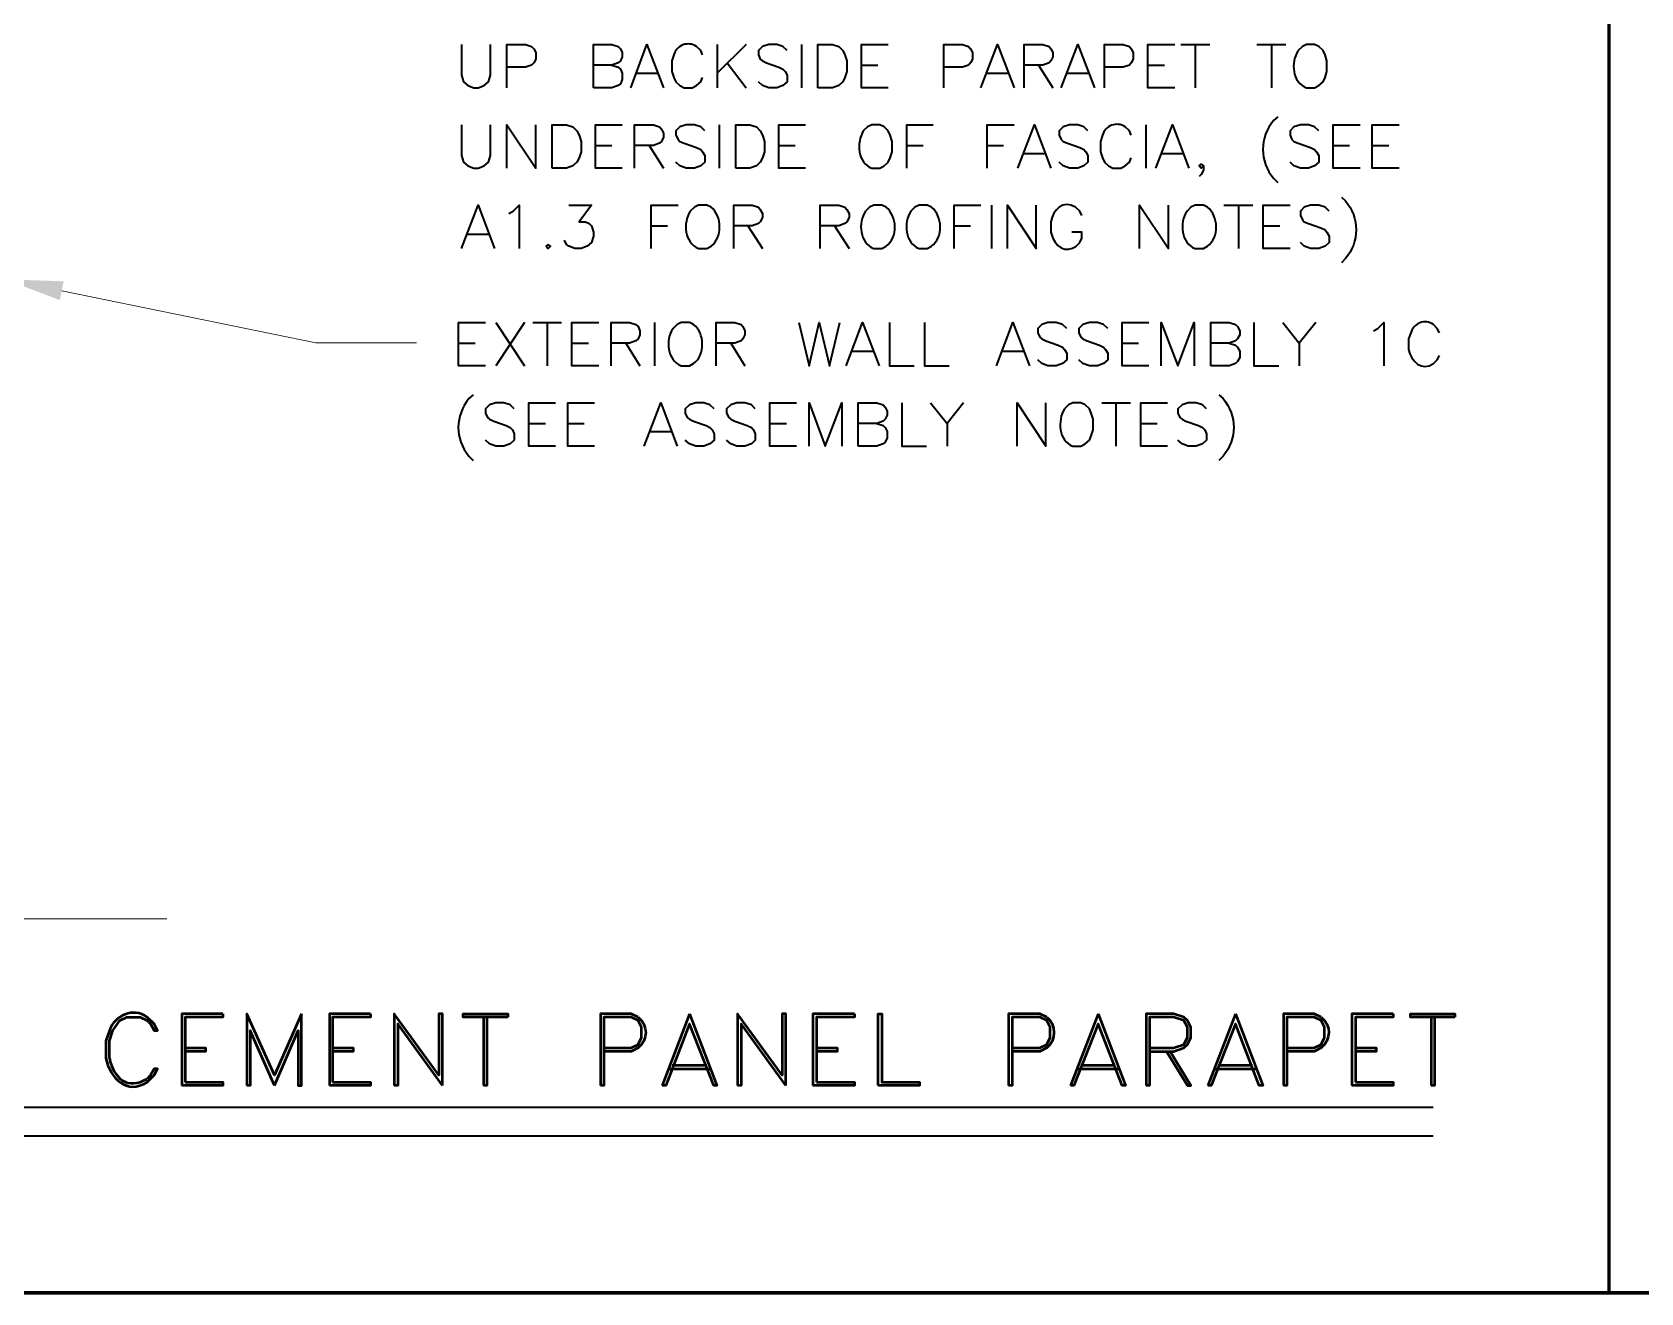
# Model space of a CAD drawing. Header units: inches. Extents: x 5 to 516, y -193 to 129.
# Drawn here: x 100.1 to 104.749, y -169.692 to -166.049 of the extents above; entities that cross this region are included whole.
import ezdxf

# ---------------------------------------------------------------- set-up
doc = ezdxf.new("R2010")
doc.units = ezdxf.units.IN
doc.header["$MEASUREMENT"] = 0
doc.layers.add('PDF8_Geometry', color=7, linetype='Continuous')
doc.layers.add('PDF8_Solid Fills', color=7, linetype='Continuous')

msp = doc.modelspace()

# ---------------------------------------------------------------- linework, layer by layer
at = {"layer": 'PDF8_Geometry', "lineweight": 60}
for points in [[(104.6577398, -169.6924491), (104.6577398, -162.1857821)], [(113.9132959, -169.6924491), (71.5799591, -169.6924491), (113.9132959, -169.6924491)]]:
    msp.add_lwpolyline(points, dxfattribs=at)
at = {"layer": 'PDF8_Geometry', "lineweight": 35}
for points in [[(101.3410722, -166.0846698), (101.3410722, -166.1735587), (101.3466277, -166.1924476), (101.3588499, -166.2035587), (101.3766277, -166.2102253), (101.38885, -166.2102253), (101.4066277, -166.2035587), (101.41885, -166.1924476), (101.4244055, -166.1735587), (101.4244055, -166.0846698)], [(101.4721836, -166.2102259), (101.4721836, -166.0846703), (101.5255169, -166.0846703), (101.5432947, -166.0902259), (101.5499614, -166.0968925), (101.5555169, -166.1080037), (101.5555169, -166.1268925), (101.5499614, -166.1380037), (101.5432947, -166.1446703), (101.5255169, -166.1502259), (101.4721836, -166.1502259)], [(101.7221836, -166.2102259), (101.7221836, -166.0846703), (101.775517, -166.0846703), (101.7932947, -166.0902259), (101.7999614, -166.0968925), (101.805517, -166.1080037), (101.805517, -166.1202259), (101.7999614, -166.1324481), (101.7932947, -166.1380037), (101.775517, -166.1446703), (101.7221836, -166.1446703)], [(101.8299616, -166.2102259), (101.8766282, -166.0846703), (101.924406, -166.2102259)], [(102.0799616, -166.0846698), (102.0799616, -166.2102253)], [(102.1632949, -166.0846698), (102.0799616, -166.1680031)], [(102.2821835, -166.1024491), (102.2699613, -166.0902269), (102.2521835, -166.0846713), (102.2288502, -166.0846713), (102.2110724, -166.0902269), (102.1988502, -166.1024491), (102.1988502, -166.1146713), (102.2044057, -166.1268935), (102.2110724, -166.1324491), (102.2221835, -166.1380047), (102.257739, -166.1502269), (102.2699613, -166.1557824), (102.2766279, -166.1624491), (102.2821835, -166.1735602), (102.2821835, -166.1924491), (102.2699613, -166.2035602), (102.2521835, -166.2102269), (102.2288502, -166.2102269), (102.2110724, -166.2035602), (102.1988502, -166.1924491)], [(102.3232952, -166.0846698), (102.3232952, -166.2102253)], [(102.5744061, -166.2102259), (102.4966283, -166.2102259), (102.4966283, -166.0846703), (102.5744061, -166.0846703)], [(102.7344066, -166.2102259), (102.7344066, -166.0846703), (102.788851, -166.0846703), (102.8066288, -166.0902259), (102.8121843, -166.0968925), (102.8177399, -166.1080037), (102.8177399, -166.1268925), (102.8121843, -166.1380037), (102.8066288, -166.1446703), (102.788851, -166.1502259), (102.7344066, -166.1502259)], [(102.8421834, -166.2102259), (102.8899611, -166.0846703), (102.9377389, -166.2102259)], [(102.9666284, -166.2102259), (102.9666284, -166.0846703), (103.0210728, -166.0846703), (103.0388506, -166.0902259), (103.0444062, -166.0968925), (103.0499617, -166.1080037), (103.0499617, -166.1202259), (103.0444062, -166.1324481), (103.0388506, -166.1380037), (103.0210728, -166.1446703), (102.9666284, -166.1446703)], [(103.0744063, -166.2102259), (103.1221841, -166.0846703), (103.1699619, -166.2102259)], [(103.1988502, -166.2102259), (103.1988502, -166.0846703), (103.2532947, -166.0846703), (103.2710725, -166.0902259), (103.276628, -166.0968925), (103.2821836, -166.1080037), (103.2821836, -166.1268925), (103.276628, -166.1380037), (103.2710725, -166.1446703), (103.2532947, -166.1502259), (103.1988502, -166.1502259)], [(103.4021841, -166.2102259), (103.3244063, -166.2102259), (103.3244063, -166.0846703), (103.4021841, -166.0846703)], [(103.4199614, -166.0846698), (103.5032947, -166.0846698)], [(103.4610731, -166.0846698), (103.4610731, -166.2102253)], [(103.6399615, -166.0846698), (103.7232949, -166.0846698)], [(103.6821843, -166.0846698), (103.6821843, -166.2102253)], [(103.7832947, -166.2102253), (103.806628, -166.2102253), (103.8188502, -166.2035587), (103.8310725, -166.1924476), (103.836628, -166.1802253), (103.8421836, -166.1624476), (103.8421836, -166.1324476), (103.836628, -166.1146698), (103.8310725, -166.1024476), (103.8188502, -166.0902253), (103.806628, -166.0846698), (103.7832947, -166.0846698), (103.7710725, -166.0902253), (103.7588502, -166.1024476)], [(101.7755171, -166.1446696), (101.7932948, -166.1502252), (101.7999615, -166.1557807), (101.8055171, -166.1680029), (101.8055171, -166.1857807), (101.7999615, -166.1980029), (101.7932948, -166.2035585), (101.7755171, -166.2102252), (101.7221837, -166.2102252)], [(101.8477397, -166.1680031), (101.9066286, -166.1680031)], [(102.1088504, -166.1380032), (102.1632949, -166.2102254)], [(102.4966283, -166.1446696), (102.5444061, -166.1446696)], [(102.8599615, -166.1680031), (102.9188504, -166.1680031)], [(103.00885, -166.1446696), (103.0499612, -166.2102252)], [(103.0921834, -166.1680031), (103.1510723, -166.1680031)], [(103.3244063, -166.1446696), (103.3721841, -166.1446696)], [(103.6999613, -166.2935592), (103.6877391, -166.3046703)], [(101.3410722, -166.3168927), (101.3410722, -166.4057816), (101.3466277, -166.4246705), (101.3588499, -166.4357816), (101.3766277, -166.4424483), (101.38885, -166.4424483), (101.4066277, -166.4357816), (101.41885, -166.4246705), (101.4244055, -166.4057816), (101.4244055, -166.3168927)], [(101.4721836, -166.4424489), (101.4721836, -166.3168933), (101.5555169, -166.4424489), (101.5555169, -166.3168933)], [(101.8055167, -166.4424489), (101.727739, -166.4424489), (101.727739, -166.3168933), (101.8055167, -166.3168933)], [(101.8410722, -166.4424489), (101.8410722, -166.3168933), (101.8955167, -166.3168933), (101.9132944, -166.3224488), (101.91885, -166.3291155), (101.9244055, -166.3413377), (101.9244055, -166.3524488), (101.91885, -166.3646711), (101.9132944, -166.3702266), (101.8955167, -166.3768933), (101.8410722, -166.3768933)], [(102.0444063, -166.3346698), (102.0321841, -166.3224476), (102.0144063, -166.316892), (101.9899619, -166.316892), (101.9721841, -166.3224476), (101.9599619, -166.3346698), (101.9599619, -166.346892), (101.9666285, -166.3591142), (101.9721841, -166.3646698), (101.9844063, -166.3702254), (102.0199619, -166.3824476), (102.0321841, -166.3880031), (102.0377397, -166.3946698), (102.0444063, -166.4057809), (102.0444063, -166.4246698), (102.0321841, -166.4357809), (102.0144063, -166.4424476), (101.9899619, -166.4424476), (101.9721841, -166.4357809), (101.9599619, -166.4246698)], [(102.0855169, -166.3168927), (102.0855169, -166.4424483)], [(102.3355167, -166.4424489), (102.2577389, -166.4424489), (102.2577389, -166.3168933), (102.3355167, -166.3168933)], [(102.5266282, -166.4424483), (102.5499615, -166.4424483), (102.5621837, -166.4357816), (102.574406, -166.4246705), (102.5799615, -166.4124483), (102.5855171, -166.3946705), (102.5855171, -166.3646705), (102.5799615, -166.3468927), (102.574406, -166.3346705), (102.5621837, -166.3224483), (102.5499615, -166.3168927), (102.5266282, -166.3168927), (102.514406, -166.3224483), (102.5021837, -166.3346705)], [(102.6277397, -166.4424489), (102.6277397, -166.3168933), (102.7044064, -166.3168933)], [(102.8599615, -166.4424489), (102.8599615, -166.3168933), (102.9377393, -166.3168933)], [(102.9488502, -166.4424489), (102.996628, -166.3168933), (103.0444058, -166.4424489)], [(103.1510733, -166.3346698), (103.1399622, -166.3224476), (103.1221844, -166.316892), (103.0977399, -166.316892), (103.0799621, -166.3224476), (103.0677399, -166.3346698), (103.0677399, -166.346892), (103.0744066, -166.3591142), (103.0799621, -166.3646698), (103.0921844, -166.3702254), (103.1277399, -166.3824476), (103.1399622, -166.3880031), (103.1455177, -166.3946698), (103.1510733, -166.4057809), (103.1510733, -166.4246698), (103.1399622, -166.4357809), (103.1221844, -166.4424476), (103.0977399, -166.4424476), (103.0799621, -166.4357809), (103.0677399, -166.4246698)], [(103.3188499, -166.3168927), (103.3188499, -166.4424483)], [(103.3477399, -166.4424489), (103.3955176, -166.3168933), (103.4432954, -166.4424489)], [(103.8188499, -166.3346698), (103.8066277, -166.3224476), (103.7888499, -166.316892), (103.7655166, -166.316892), (103.7466277, -166.3224476), (103.7355166, -166.3346698), (103.7355166, -166.346892), (103.7410721, -166.3591142), (103.7466277, -166.3646698), (103.7588499, -166.3702254), (103.7944055, -166.3824476), (103.8066277, -166.3880031), (103.8121833, -166.3946698), (103.8188499, -166.4057809), (103.8188499, -166.4246698), (103.8066277, -166.4357809), (103.7888499, -166.4424476), (103.7655166, -166.4424476), (103.7466277, -166.4357809), (103.7355166, -166.4246698)], [(103.9377394, -166.4424489), (103.8599616, -166.4424489), (103.8599616, -166.3168933), (103.9377394, -166.3168933)], [(104.0510727, -166.4424489), (103.9732949, -166.4424489), (103.9732949, -166.3168933), (104.0510727, -166.3168933)], [(101.727739, -166.3768926), (101.7755167, -166.3768926)], [(101.883295, -166.3768926), (101.9244061, -166.4424481)], [(102.2577389, -166.3768926), (102.3055167, -166.3768926)], [(102.6277397, -166.3768926), (102.6755175, -166.3768926)], [(102.8599615, -166.3768926), (102.9077393, -166.3768926)], [(102.9666284, -166.4002261), (103.0266284, -166.4002261)], [(103.3655169, -166.4002261), (103.4255169, -166.4002261)], [(103.8599616, -166.3768926), (103.9077394, -166.3768926)], [(103.9732949, -166.3768926), (104.0210727, -166.3768926)], [(103.4855166, -166.4357825), (103.4788499, -166.4424491), (103.4732943, -166.4357825), (103.4788499, -166.4302269), (103.4855166, -166.4357825), (103.4855166, -166.4480047), (103.4788499, -166.4602269), (103.4732943, -166.4657825)], [(103.6877391, -166.471337), (103.6999613, -166.4835592)], [(103.8844062, -166.5257822), (103.8955173, -166.5368933)], [(101.3410722, -166.6746696), (101.38885, -166.549114), (101.4366277, -166.6746696)], [(101.4777389, -166.5735592), (101.4899612, -166.5668925), (101.5077389, -166.5491147), (101.5077389, -166.6746703)], [(101.6510731, -166.5491134), (101.7166287, -166.5491134), (101.6810731, -166.5968912), (101.6988509, -166.5968912), (101.709962, -166.6024468), (101.7166287, -166.6091135), (101.7221843, -166.6268912), (101.7221843, -166.6391135), (101.7166287, -166.6568912), (101.7044065, -166.6680023), (101.6866287, -166.674669), (101.6688509, -166.674669), (101.6510731, -166.6680023), (101.6444065, -166.6624468), (101.6388509, -166.6502246)], [(101.8888503, -166.6746696), (101.8888503, -166.549114), (101.9666281, -166.549114)], [(102.0621837, -166.554669), (102.0499615, -166.5491134), (102.0255171, -166.5491134), (102.014406, -166.554669), (102.0021837, -166.5668912)], [(102.1277397, -166.6746696), (102.1277397, -166.549114), (102.181073, -166.549114), (102.1988508, -166.5546695), (102.2044063, -166.5613362), (102.211073, -166.5735584), (102.211073, -166.5846695), (102.2044063, -166.5968918), (102.1988508, -166.6024473), (102.181073, -166.609114), (102.1277397, -166.609114)], [(102.3777397, -166.6746696), (102.3777397, -166.549114), (102.431073, -166.549114), (102.4488508, -166.5546695), (102.4544064, -166.5613362), (102.461073, -166.5735584), (102.461073, -166.5846695), (102.4544064, -166.5968918), (102.4488508, -166.6024473), (102.431073, -166.609114), (102.3777397, -166.609114)], [(102.5677391, -166.554669), (102.5555168, -166.5491134), (102.5321835, -166.5491134), (102.5199613, -166.554669), (102.5088502, -166.5668912)], [(102.6988505, -166.554669), (102.6866283, -166.5491134), (102.663295, -166.5491134), (102.6510727, -166.554669), (102.6399616, -166.5668912)], [(102.7644065, -166.6746696), (102.7644065, -166.549114), (102.8421843, -166.549114)], [(102.8721833, -166.5491134), (102.8721833, -166.674669)], [(102.9188503, -166.6746696), (102.9188503, -166.549114), (103.0021836, -166.6746696), (103.0021836, -166.549114)], [(103.1332951, -166.5791156), (103.1277395, -166.5668934), (103.1155173, -166.5546712)], [(103.2999618, -166.6746696), (103.2999618, -166.549114), (103.3844062, -166.6746696), (103.3844062, -166.549114)], [(103.4966287, -166.554669), (103.4855176, -166.5491134), (103.4610731, -166.5491134), (103.4488509, -166.554669), (103.4377398, -166.5668912)], [(103.5444064, -166.5491134), (103.6277398, -166.5491134)], [(103.5866281, -166.5491134), (103.5866281, -166.674669)], [(103.7355175, -166.6746696), (103.6577397, -166.6746696), (103.6577397, -166.549114), (103.7355175, -166.549114)], [(103.848851, -166.5668928), (103.8366287, -166.5546705), (103.818851, -166.549115), (103.7944065, -166.549115), (103.7766287, -166.5546705), (103.7655176, -166.5668928), (103.7655176, -166.579115), (103.7710732, -166.5913372), (103.7766287, -166.5968928), (103.788851, -166.6024483), (103.8244065, -166.6146705), (103.8366287, -166.6202261), (103.8421843, -166.6268928), (103.848851, -166.639115), (103.848851, -166.6568928), (103.8366287, -166.6680039), (103.818851, -166.6746705), (103.7944065, -166.6746705), (103.7766287, -166.6680039), (103.7655176, -166.6568928)], [(101.3588504, -166.6324468), (101.4188504, -166.6324468)], [(101.8888503, -166.6091155), (101.9366281, -166.6091155)], [(102.1688502, -166.6091155), (102.2110725, -166.6746711)], [(102.4188503, -166.6091155), (102.4610725, -166.6746711)], [(102.7644065, -166.6091155), (102.8121843, -166.6091155)], [(103.0444062, -166.5968934), (103.0444062, -166.6268934), (103.0499617, -166.6446712)], [(103.1277395, -166.6568934), (103.1332951, -166.6446712), (103.1332951, -166.6268934), (103.1044062, -166.6268934)], [(103.6577397, -166.6091155), (103.7055175, -166.6091155)], [(102.0255171, -166.674669), (102.0499615, -166.674669), (102.0621837, -166.6680023)], [(102.5321835, -166.674669), (102.5555168, -166.674669), (102.5677391, -166.6680023)], [(102.663295, -166.674669), (102.6866283, -166.674669), (102.6988505, -166.6680023)], [(103.4610731, -166.674669), (103.4855176, -166.674669), (103.4966287, -166.6680023)], [(103.8955173, -166.70356), (103.8844062, -166.7157822)], [(101.4099614, -167.0135594), (101.3321836, -167.0135594), (101.3321836, -166.8880038), (101.4099614, -166.8880038)], [(101.4399616, -166.8880033), (101.5232949, -167.0135588)], [(101.5232949, -166.8880033), (101.4399616, -167.0135588)], [(101.5466284, -166.8880033), (101.6299618, -166.8880033)], [(101.5888501, -166.8880033), (101.5888501, -167.0135588)], [(101.7377395, -167.0135594), (101.6599617, -167.0135594), (101.6599617, -166.8880038), (101.7377395, -166.8880038)], [(101.7732949, -167.0135594), (101.7732949, -166.8880038), (101.8266283, -166.8880038), (101.844406, -166.8935594), (101.8510727, -166.900226), (101.8566283, -166.9124483), (101.8566283, -166.9235594), (101.8510727, -166.9357816), (101.844406, -166.9413371), (101.8266283, -166.9480038), (101.7732949, -166.9480038)], [(101.898851, -166.8880033), (101.898851, -167.0135588)], [(102.0110724, -166.8935588), (101.9999613, -166.8880033), (101.9755168, -166.8880033), (101.9644057, -166.8935588), (101.9521835, -166.905781)], [(102.0766284, -167.0135594), (102.0766284, -166.8880038), (102.1310728, -166.8880038), (102.1488506, -166.8935594), (102.1544062, -166.900226), (102.1599617, -166.9124483), (102.1599617, -166.9235594), (102.1544062, -166.9357816), (102.1488506, -166.9413371), (102.1310728, -166.9480038), (102.0766284, -166.9480038)], [(102.3155177, -166.8880033), (102.3455177, -167.0135588), (102.3744066, -166.8880033), (102.4044066, -167.0135588), (102.4344066, -166.8880033)], [(102.4521834, -167.0135594), (102.4999612, -166.8880038), (102.5477389, -167.0135594)], [(102.5777395, -166.8880033), (102.5777395, -167.0135588), (102.6488506, -167.0135588)], [(102.678851, -166.8880033), (102.678851, -167.0135588), (102.7499621, -167.0135588)], [(102.8866283, -167.0135594), (102.934406, -166.8880038), (102.9821838, -167.0135594)], [(103.0899612, -166.9057803), (103.077739, -166.8935581), (103.0599612, -166.8880025), (103.0355168, -166.8880025), (103.017739, -166.8935581), (103.0066279, -166.9057803), (103.0066279, -166.9180025), (103.0121835, -166.9302248), (103.017739, -166.9357803), (103.0299612, -166.9413359), (103.0655168, -166.9535581), (103.077739, -166.9591137), (103.0832946, -166.9657803), (103.0899612, -166.9768914), (103.0899612, -166.9957803), (103.077739, -167.0068914), (103.0599612, -167.0135581), (103.0355168, -167.0135581), (103.017739, -167.0068914), (103.0066279, -166.9957803)], [(103.208851, -166.9057803), (103.1966287, -166.8935581), (103.178851, -166.8880025), (103.1555176, -166.8880025), (103.1366287, -166.8935581), (103.1255176, -166.9057803), (103.1255176, -166.9180025), (103.1310732, -166.9302248), (103.1366287, -166.9357803), (103.148851, -166.9413359), (103.1844065, -166.9535581), (103.1966287, -166.9591137), (103.2021843, -166.9657803), (103.208851, -166.9768914), (103.208851, -166.9957803), (103.1966287, -167.0068914), (103.178851, -167.0135581), (103.1555176, -167.0135581), (103.1366287, -167.0068914), (103.1255176, -166.9957803)], [(103.3277393, -167.0135594), (103.2499615, -167.0135594), (103.2499615, -166.8880038), (103.3277393, -166.8880038)], [(103.3632948, -167.0135594), (103.3632948, -166.8880038), (103.4110726, -167.0135594), (103.4588503, -166.8880038), (103.4588503, -167.0135594)], [(103.5066279, -167.0135594), (103.5066279, -166.8880038), (103.5599613, -166.8880038), (103.5777391, -166.8935594), (103.5832946, -166.900226), (103.5899613, -166.9124483), (103.5899613, -166.9235594), (103.5832946, -166.9357816), (103.5777391, -166.9413371), (103.5599613, -166.9480038), (103.5066279, -166.9480038)], [(103.631073, -166.8880033), (103.631073, -167.0135588), (103.7032952, -167.0135588)], [(103.7144063, -166.8880033), (103.7621841, -166.9480033), (103.7621841, -167.0135588)], [(103.8099614, -166.8880033), (103.7621836, -166.9480033)], [(103.9766281, -166.912449), (103.9888503, -166.9057823), (104.0066281, -166.8880045), (104.0066281, -167.0135601)], [(101.3321836, -166.9480031), (101.3799614, -166.9480031)], [(101.6599617, -166.9480031), (101.7077395, -166.9480031)], [(101.8155177, -166.9480031), (101.8566288, -167.0135587)], [(102.11885, -166.9480031), (102.1599611, -167.0135587)], [(103.2499615, -166.9480031), (103.2977393, -166.9480031)], [(103.5599614, -166.9480031), (103.5777392, -166.9535586), (103.5832947, -166.9591142), (103.5899614, -166.9713364), (103.5899614, -166.9891142), (103.5832947, -167.0013364), (103.5777392, -167.006892), (103.5599614, -167.0135587), (103.506628, -167.0135587)], [(102.4699616, -166.9713366), (102.5299616, -166.9713366)], [(102.9044064, -166.9713366), (102.9644064, -166.9713366)], [(104.1499616, -167.0068921), (104.1610727, -166.995781), (104.1677393, -166.9835587)], [(101.9755168, -167.0135588), (101.9999613, -167.0135588), (102.0110724, -167.0068922)], [(101.3744053, -167.0968927), (101.3621831, -167.1080038)], [(103.5299615, -167.0968927), (103.5421837, -167.1080038)], [(101.493295, -167.1380033), (101.4810728, -167.1257811), (101.463295, -167.1202255), (101.4399617, -167.1202255), (101.4221839, -167.1257811), (101.4099617, -167.1380033), (101.4099617, -167.1502255), (101.4155172, -167.1624477), (101.4221839, -167.1680033), (101.4344061, -167.1735588), (101.4699617, -167.1857811), (101.4810728, -167.1913366), (101.4877394, -167.1980033), (101.493295, -167.2102255), (101.493295, -167.2280033), (101.4810728, -167.2391144), (101.463295, -167.2457811), (101.4399617, -167.2457811), (101.4221839, -167.2391144), (101.4099617, -167.2280033)], [(101.6121833, -167.2457823), (101.5355166, -167.2457823), (101.5355166, -167.1202268), (101.6121833, -167.1202268)], [(101.7255166, -167.2457823), (101.6477388, -167.2457823), (101.6477388, -167.1202268), (101.7255166, -167.1202268)], [(101.86885, -167.2457823), (101.9166278, -167.1202268), (101.9644056, -167.2457823)], [(102.071073, -167.1380033), (102.0588508, -167.1257811), (102.041073, -167.1202255), (102.0177397, -167.1202255), (101.9999619, -167.1257811), (101.9877397, -167.1380033), (101.9877397, -167.1502255), (101.9932953, -167.1624477), (101.9999619, -167.1680033), (102.011073, -167.1735588), (102.0477397, -167.1857811), (102.0588508, -167.1913366), (102.0655175, -167.1980033), (102.071073, -167.2102255), (102.071073, -167.2280033), (102.0588508, -167.2391144), (102.041073, -167.2457811), (102.0177397, -167.2457811), (101.9999619, -167.2391144), (101.9877397, -167.2280033)], [(102.1899616, -167.1380033), (102.1788505, -167.1257811), (102.1599616, -167.1202255), (102.1366283, -167.1202255), (102.1188505, -167.1257811), (102.1066283, -167.1380033), (102.1066283, -167.1502255), (102.113295, -167.1624477), (102.1188505, -167.1680033), (102.1310727, -167.1735588), (102.1666283, -167.1857811), (102.1788505, -167.1913366), (102.1844061, -167.1980033), (102.1899616, -167.2102255), (102.1899616, -167.2280033), (102.1788505, -167.2391144), (102.1599616, -167.2457811), (102.1366283, -167.2457811), (102.1188505, -167.2391144), (102.1066283, -167.2280033)], [(102.3088511, -167.2457823), (102.2321844, -167.2457823), (102.2321844, -167.1202268), (102.3088511, -167.1202268)], [(102.3455176, -167.2457823), (102.3455176, -167.1202268), (102.3921843, -167.2457823), (102.4399621, -167.1202268), (102.4399621, -167.2457823)], [(102.4877397, -167.2457823), (102.4877397, -167.1202268), (102.5410731, -167.1202268), (102.559962, -167.1257823), (102.5655175, -167.132449), (102.5710731, -167.1446712), (102.5710731, -167.1557823), (102.5655175, -167.1680046), (102.559962, -167.1735601), (102.5410731, -167.1802268), (102.4877397, -167.1802268)], [(102.6132947, -167.1202262), (102.6132947, -167.2457818), (102.6844058, -167.2457818)], [(102.6966281, -167.1202262), (102.7444058, -167.1802262), (102.7444058, -167.2457818)], [(102.7921843, -167.1202262), (102.7444065, -167.1802262)], [(102.9466281, -167.2457823), (102.9466281, -167.1202268), (103.0299614, -167.2457823), (103.0299614, -167.1202268)], [(103.1077394, -167.2457818), (103.1310728, -167.2457818), (103.143295, -167.2391151), (103.1555172, -167.228004), (103.1610728, -167.2157818), (103.1666283, -167.198004), (103.1666283, -167.168004), (103.1610728, -167.1502262), (103.1555172, -167.138004), (103.143295, -167.1257818), (103.1310728, -167.1202262), (103.1077394, -167.1202262), (103.0955172, -167.1257818), (103.083295, -167.138004)], [(103.1910728, -167.1202262), (103.2744061, -167.1202262)], [(103.2321845, -167.1202262), (103.2321845, -167.2457818)], [(103.3810727, -167.2457823), (103.304406, -167.2457823), (103.304406, -167.1202268), (103.3810727, -167.1202268)], [(103.4944062, -167.1380033), (103.482184, -167.1257811), (103.4644062, -167.1202255), (103.4410729, -167.1202255), (103.4232951, -167.1257811), (103.4110729, -167.1380033), (103.4110729, -167.1502255), (103.4166284, -167.1624477), (103.4232951, -167.1680033), (103.4344062, -167.1735588), (103.4710729, -167.1857811), (103.482184, -167.1913366), (103.4888507, -167.1980033), (103.4944062, -167.2102255), (103.4944062, -167.2280033), (103.482184, -167.2391144), (103.4644062, -167.2457811), (103.4410729, -167.2457811), (103.4232951, -167.2391144), (103.4110729, -167.2280033)], [(101.5355166, -167.1802261), (101.5832944, -167.1802261)], [(101.6477388, -167.1802261), (101.6955166, -167.1802261)], [(102.2321844, -167.1802261), (102.2799622, -167.1802261)], [(102.541072, -167.1802261), (102.5599609, -167.1857816), (102.5655165, -167.1913372), (102.571072, -167.2035594), (102.571072, -167.2213372), (102.5655165, -167.2335594), (102.5599609, -167.2391149), (102.541072, -167.2457816), (102.4877387, -167.2457816)], [(103.304406, -167.1802261), (103.3510727, -167.1802261)], [(101.8866282, -167.2035596), (101.9455171, -167.2035596)], [(101.3621831, -167.2746705), (101.3744053, -167.2868927)], [(103.5421837, -167.2746705), (103.5299615, -167.2868927)], [(95.5744057, -169.1557805), (104.1488506, -169.1557805)], [(95.5744057, -169.2391138), (104.1488506, -169.2391138)]]:
    msp.add_lwpolyline(points, dxfattribs=at)
for points in [[(102.0377399, -166.1146697), (102.0321844, -166.1024475), (102.0199622, -166.0902252, 0.50829303), (101.9544066, -166.1146697), (101.948851, -166.1324475), (101.948851, -166.1624475), (101.9544066, -166.1802253), (101.9599621, -166.1924475), (101.9721844, -166.2035586), (101.9844066, -166.2102253), (102.0077399, -166.2102253), (102.0199622, -166.2035586), (102.0321844, -166.1924475), (102.0377399, -166.1802253)], [(103.2766282, -166.3468927), (103.2710727, -166.3346704), (103.2588505, -166.3224482, 0.508362924), (103.1932949, -166.3468927), (103.1877393, -166.3646704), (103.1877393, -166.3946704), (103.1932949, -166.4124482), (103.1988505, -166.4246704), (103.2110727, -166.4357816), (103.2232949, -166.4424482), (103.2466282, -166.4424482), (103.2588505, -166.4357816), (103.2710727, -166.4246704), (103.2766282, -166.4124482)], [(104.1677393, -166.9180032), (104.1610727, -166.905781), (104.1499616, -166.8935587, 0.508478841), (104.084406, -166.9180032), (104.0777393, -166.935781), (104.0777393, -166.965781)]]:
    msp.add_lwpolyline(points, format="xyb", dxfattribs=at)
for points in [[(102.3710733, -166.2102259), (102.3710733, -166.0846703), (102.4132955, -166.0846703), (102.4310733, -166.0902259), (102.4432955, -166.1024481), (102.4488511, -166.1146703), (102.4544066, -166.1324481), (102.4544066, -166.1624481), (102.4488511, -166.1802259), (102.4432955, -166.1924481), (102.4310733, -166.2035592), (102.4132955, -166.2102259)], [(101.603295, -166.4424489), (101.603295, -166.3168933), (101.6444062, -166.3168933), (101.6621839, -166.3224488), (101.6744062, -166.3346711), (101.6810728, -166.3468933), (101.6866284, -166.3646711), (101.6866284, -166.3946711), (101.6810728, -166.4124488), (101.6744062, -166.4246711), (101.6621839, -166.4357822), (101.6444062, -166.4424489)], [(102.133295, -166.4424489), (102.133295, -166.3168933), (102.1744061, -166.3168933), (102.193295, -166.3224488), (102.2044061, -166.3346711), (102.2110728, -166.3468933), (102.2166283, -166.3646711), (102.2166283, -166.3946711), (102.2110728, -166.4124488), (102.2044061, -166.4246711), (102.193295, -166.4357822), (102.1744061, -166.4424489)], [(101.5910722, -166.662449), (101.5855166, -166.6680045), (101.5910722, -166.6746712), (101.5977389, -166.6680045)]]:
    msp.add_lwpolyline(points, close=True, dxfattribs=at)
at = {"layer": 'PDF8_Geometry', "lineweight": 15}
for points in [[(100.1855172, -166.7968936), (100.9199617, -166.9468936), (101.2110729, -166.9468936)], [(94.6866267, -168.6080035), (97.6721825, -168.6113368), (97.7499602, -168.7446702), (97.8877381, -168.4491146), (97.9632937, -168.6113368), (100.4888495, -168.6113368)]]:
    msp.add_lwpolyline(points, dxfattribs=at)
at = {"layer": 'PDF8_Geometry', "lineweight": 50}
for points in [[(100.323295, -169.0146705), (100.323295, -168.9646705), (100.333295, -168.9346705), (100.353295, -168.9057816), (100.373295, -168.8957816), (100.4121839, -168.8957816), (100.4321839, -168.9057816), (100.4421839, -168.9146705), (100.4521839, -168.9346705), (100.4621839, -168.9346705), (100.4521839, -168.9146705), (100.4321839, -168.8957816)], [(100.6510723, -168.8857813), (100.5321834, -168.8857813), (100.5321834, -169.0935591)], [(100.651073, -168.885782), (100.651073, -168.895782), (100.5421841, -168.895782), (100.5421841, -169.0835598)], [(100.8788503, -168.8857813), (100.7999614, -169.0635591), (100.7199614, -168.8857813), (100.7199614, -169.0935591)], [(100.7999616, -169.0935585), (100.8688505, -168.9346696), (100.8688505, -169.0935585), (100.8788505, -169.0935585), (100.8788505, -168.8857808)], [(101.0777397, -168.8857813), (100.9588508, -168.8857813), (100.9588508, -169.0935591)], [(101.0777393, -168.885782), (101.0777393, -168.895782), (100.9677393, -168.895782), (100.9677393, -169.0835598)], [(101.2855166, -169.0935591), (101.2855166, -168.8857813), (101.2755166, -168.8857813), (101.2755166, -169.0635591), (101.1466277, -168.8857813), (101.1466277, -169.0935591)], [(101.4144059, -168.895782), (101.4144059, -169.0935598), (101.4044059, -169.0935598)], [(101.4044063, -168.895782), (101.4044063, -169.0935598)], [(101.7521835, -168.9846709), (101.8310724, -168.9846709), (101.8510724, -168.9746709), (101.8610724, -168.9546709), (101.8610724, -168.9246709), (101.8510724, -168.905782), (101.8310724, -168.895782), (101.7521835, -168.895782), (101.7521835, -169.0935598), (101.7421835, -169.0935598)], [(101.8510728, -168.8957813), (101.8310728, -168.8857813), (101.7421839, -168.8857813), (101.7421839, -169.0935591)], [(101.9999614, -168.8857813), (101.9210725, -169.0935591)], [(101.9999614, -168.8857824), (102.0788503, -169.0935602), (102.0699614, -169.0935602), (101.9999614, -168.9146713), (101.9310725, -169.0935602), (101.9210725, -169.0935602)], [(102.2777392, -169.0935591), (102.2777392, -168.8857813), (102.2677392, -168.8857813), (102.2677392, -169.0635591), (102.1388503, -168.8857813), (102.1388503, -169.0935591)], [(102.4766283, -168.8857813), (102.3566283, -168.8857813), (102.3566283, -169.0935591)], [(102.4766279, -168.885782), (102.4766279, -168.895782), (102.3666279, -168.895782), (102.3666279, -169.0835598)], [(103.0321835, -168.8957813), (103.0121835, -168.8857813), (102.9221835, -168.8857813), (102.9221835, -169.0935591)], [(102.9321842, -168.9846709), (103.0121842, -168.9846709), (103.0321842, -168.9746709), (103.0421842, -168.9546709), (103.0421842, -168.9246709), (103.0321842, -168.905782), (103.0121842, -168.895782), (102.9321842, -168.895782), (102.9321842, -169.0935598), (102.9221842, -169.0935598)], [(103.1810732, -168.8857813), (103.1010732, -169.0935591)], [(103.1810732, -168.8857824), (103.2599621, -169.0935602), (103.2499621, -169.0935602), (103.1810732, -168.9146713), (103.1110732, -169.0935602), (103.1010732, -169.0935602)], [(103.3288506, -168.9846709), (103.3988506, -168.9846709), (103.4288506, -168.9746709), (103.4388506, -168.9546709), (103.4388506, -168.9246709), (103.4288506, -168.905782), (103.3988506, -168.895782), (103.3288506, -168.895782), (103.3288506, -169.0935598), (103.3199617, -169.0935598)], [(103.328851, -168.9946702), (103.398851, -168.9946702), (103.428851, -168.9846702), (103.438851, -168.9746702), (103.448851, -168.9546702), (103.448851, -168.9246702), (103.438851, -168.9057813), (103.428851, -168.8957813), (103.398851, -168.8857813), (103.3199621, -168.8857813), (103.3199621, -169.0935591)], [(103.5777396, -168.8857813), (103.4977396, -169.0935591)], [(103.5777396, -168.8857824), (103.6566285, -169.0935602), (103.6466285, -169.0935602), (103.5777396, -168.9146713), (103.5077396, -169.0935602), (103.4977396, -169.0935602)], [(103.7266281, -168.9846709), (103.8055169, -168.9846709), (103.8255169, -168.9746709), (103.8355169, -168.9546709), (103.8355169, -168.9246709), (103.8255169, -168.905782), (103.8055169, -168.895782), (103.7266281, -168.895782), (103.7266281, -169.0935598), (103.7166281, -169.0935598)], [(103.8255174, -168.8957813), (103.8055174, -168.8857813), (103.7166285, -168.8857813), (103.7166285, -169.0935591)], [(104.033295, -168.8857813), (103.9144061, -168.8857813), (103.9144061, -169.0935591)], [(104.0332946, -168.885782), (104.0332946, -168.895782), (103.9244057, -168.895782), (103.9244057, -169.0835598)], [(104.1432948, -168.895782), (104.1432948, -169.0935598)], [(104.1532955, -168.895782), (104.1532955, -169.0935598), (104.1432955, -169.0935598)], [(100.323295, -168.9346705), (100.313295, -168.9646705), (100.313295, -169.0146705)], [(100.799961, -169.0935594), (100.729961, -168.9346705), (100.729961, -169.0935594), (100.719961, -169.0935594)], [(101.2855173, -169.0935602), (101.1566284, -168.9146713), (101.1566284, -169.0935602), (101.1466284, -169.0935602)], [(102.27774, -169.0935602), (102.1488511, -168.9146713), (102.1488511, -169.0935602), (102.1388511, -169.0935602)], [(100.5421841, -168.9846696), (100.601073, -168.9846696), (100.601073, -168.9946696), (100.5421841, -168.9946696)], [(100.9677393, -168.9846696), (101.0277393, -168.9846696), (101.0277393, -168.9946696), (100.9677393, -168.9946696)], [(101.8510728, -168.9846702), (101.8310728, -168.9946702), (101.7521839, -168.9946702)], [(102.3666279, -168.9846696), (102.4266279, -168.9846696), (102.4266279, -168.9946696), (102.3666279, -168.9946696)], [(103.0321835, -168.9846702), (103.0121835, -168.9946702), (102.9321835, -168.9946702)], [(103.3788508, -168.9946703), (103.4388508, -169.0935592), (103.4488508, -169.0935592), (103.3888508, -168.9946703)], [(103.8255174, -168.9846702), (103.8055174, -168.9946702), (103.7266285, -168.9946702)], [(103.9244057, -168.9846696), (103.9844057, -168.9846696), (103.9844057, -168.9946696), (103.9244057, -168.9946696)], [(100.4321839, -169.0835594), (100.4521839, -169.0635594), (100.4621839, -169.0446705), (100.4521839, -169.0446705), (100.4421839, -169.0635594), (100.4321839, -169.0735594)], [(101.9399616, -169.0446694), (102.0599616, -169.0446694)], [(101.9499612, -169.0346709), (102.0499612, -169.0346709)], [(103.1210734, -169.0446694), (103.2399623, -169.0446694)], [(103.1310729, -169.0346709), (103.2299618, -169.0346709)], [(103.5177397, -169.0446694), (103.6366286, -169.0446694)], [(103.5277393, -169.0346709), (103.6266282, -169.0346709)], [(100.5421841, -169.0835601), (100.651073, -169.0835601), (100.651073, -169.0935601), (100.5321841, -169.0935601)], [(100.9677393, -169.0835601), (101.0777393, -169.0835601), (101.0777393, -169.0935601), (100.9588504, -169.0935601)], [(102.3666279, -169.0835601), (102.4766279, -169.0835601), (102.4766279, -169.0935601), (102.3566279, -169.0935601)], [(103.9244057, -169.0835601), (104.0332946, -169.0835601), (104.0332946, -169.0935601), (103.9144057, -169.0935601)]]:
    msp.add_lwpolyline(points, dxfattribs=at)
for points in [[(101.4744065, -168.8957813), (101.3455176, -168.8957813), (101.3455176, -168.8857813), (101.4744065, -168.8857813)], [(102.5455174, -169.0935585), (102.5455174, -168.8857808), (102.5555174, -168.8857808), (102.5555174, -169.0835585), (102.6644063, -169.0835585), (102.6644063, -169.0935585)], [(104.2121838, -168.8957813), (104.0832949, -168.8957813), (104.0832949, -168.8857813), (104.2121838, -168.8857813)]]:
    msp.add_lwpolyline(points, close=True, dxfattribs=at)
at = {"layer": 'PDF8_Geometry', "lineweight": 35}
for points in [[(103.7588502, -166.1024476), (103.7364428, -166.1367624), (103.7415725, -166.1937253), (103.7832947, -166.2102253)], [(103.6877391, -166.3046703), (103.647128, -166.3521703), (103.6463873, -166.4240222), (103.6877391, -166.471337)], [(102.5021837, -166.3346705), (102.481943, -166.3680779), (102.4850541, -166.4274298), (102.5266282, -166.4424483)], [(103.1155173, -166.5546712), (103.0790358, -166.5324675), (103.0506469, -166.5623378), (103.0444062, -166.5968934)], [(103.8955173, -166.5368933), (103.9361284, -166.5843933), (103.9368692, -166.6562452), (103.8955173, -166.70356)], [(102.0021837, -166.5668912), (101.9797949, -166.6015023), (101.9850171, -166.6565023), (102.0255171, -166.674669)], [(102.0621837, -166.6680023), (102.095443, -166.6424098), (102.0944986, -166.5815579), (102.0621837, -166.554669)], [(102.5088502, -166.5668912), (102.4855909, -166.5993912), (102.4920539, -166.6594468), (102.5321835, -166.674669)], [(102.5677391, -166.6680023), (102.6025354, -166.6419283), (102.6011094, -166.5814838), (102.5677391, -166.554669)], [(102.6399616, -166.5668912), (102.6167024, -166.5993912), (102.6231653, -166.6594468), (102.663295, -166.674669)], [(102.6988505, -166.6680023), (102.7336468, -166.6419283), (102.7322209, -166.5814838), (102.6988505, -166.554669)], [(103.4377398, -166.5668912), (103.4144805, -166.5993912), (103.4209435, -166.6594468), (103.4610731, -166.674669)], [(103.4966287, -166.6680023), (103.531425, -166.6419283), (103.529999, -166.5814838), (103.4966287, -166.554669)], [(103.0499617, -166.6446712), (103.0653506, -166.6792267), (103.1007395, -166.689449), (103.1277395, -166.6568934)], [(101.9521835, -166.905781), (101.9290539, -166.9393922), (101.9347761, -166.9962255), (101.9755168, -167.0135588)], [(102.0110724, -167.0068922), (102.0458317, -166.9843181), (102.0446835, -166.9171885), (102.0110724, -166.8935588)], [(104.0777393, -166.965781), (104.0846838, -167.0004106), (104.1162023, -167.0309476), (104.1499616, -167.0068921)], [(101.3621831, -167.1080038), (101.3218682, -167.1592816), (101.3210534, -167.2235224), (101.3621831, -167.2746705)], [(103.083295, -167.138004), (103.0630542, -167.1714114), (103.0661654, -167.2307633), (103.1077394, -167.2457818)], [(103.5421837, -167.1080038), (103.5824985, -167.1592631), (103.5833133, -167.2235409), (103.5421837, -167.2746705)]]:
    msp.add_open_spline(points, degree=3, dxfattribs=at)
at = {"layer": 'PDF8_Geometry', "lineweight": 50}
for points in [[(100.4321839, -168.8957816), (100.3925543, -168.8664112), (100.3375173, -168.8908001), (100.323295, -168.9346705)], [(101.8510728, -168.8957813), (101.8811284, -168.9193924), (101.8799432, -168.961485), (101.8510728, -168.9846702)], [(103.0321835, -168.8957813), (103.0600909, -168.9158183), (103.0594057, -168.9646887), (103.0321835, -168.9846702)], [(103.8255174, -168.8957813), (103.8555729, -168.9193924), (103.8543877, -168.961485), (103.8255174, -168.9846702)], [(100.313295, -169.0146705), (100.3237765, -169.0720408), (100.3743876, -169.1210964), (100.4321839, -169.0835594)], [(100.323295, -169.0146705), (100.3344987, -169.0725594), (100.377221, -169.1075964), (100.4321839, -169.0735594)]]:
    msp.add_open_spline(points, degree=3, dxfattribs=at)
at = {"layer": 'PDF8_Solid Fills', "lineweight": 50, "transparency": 33554559}
msp.add_solid([(100.1799607, -166.8235592), (100.0221829, -166.7635592), (100.1910719, -166.7691147)], dxfattribs=at)

doc.saveas('drawing.dxf')
